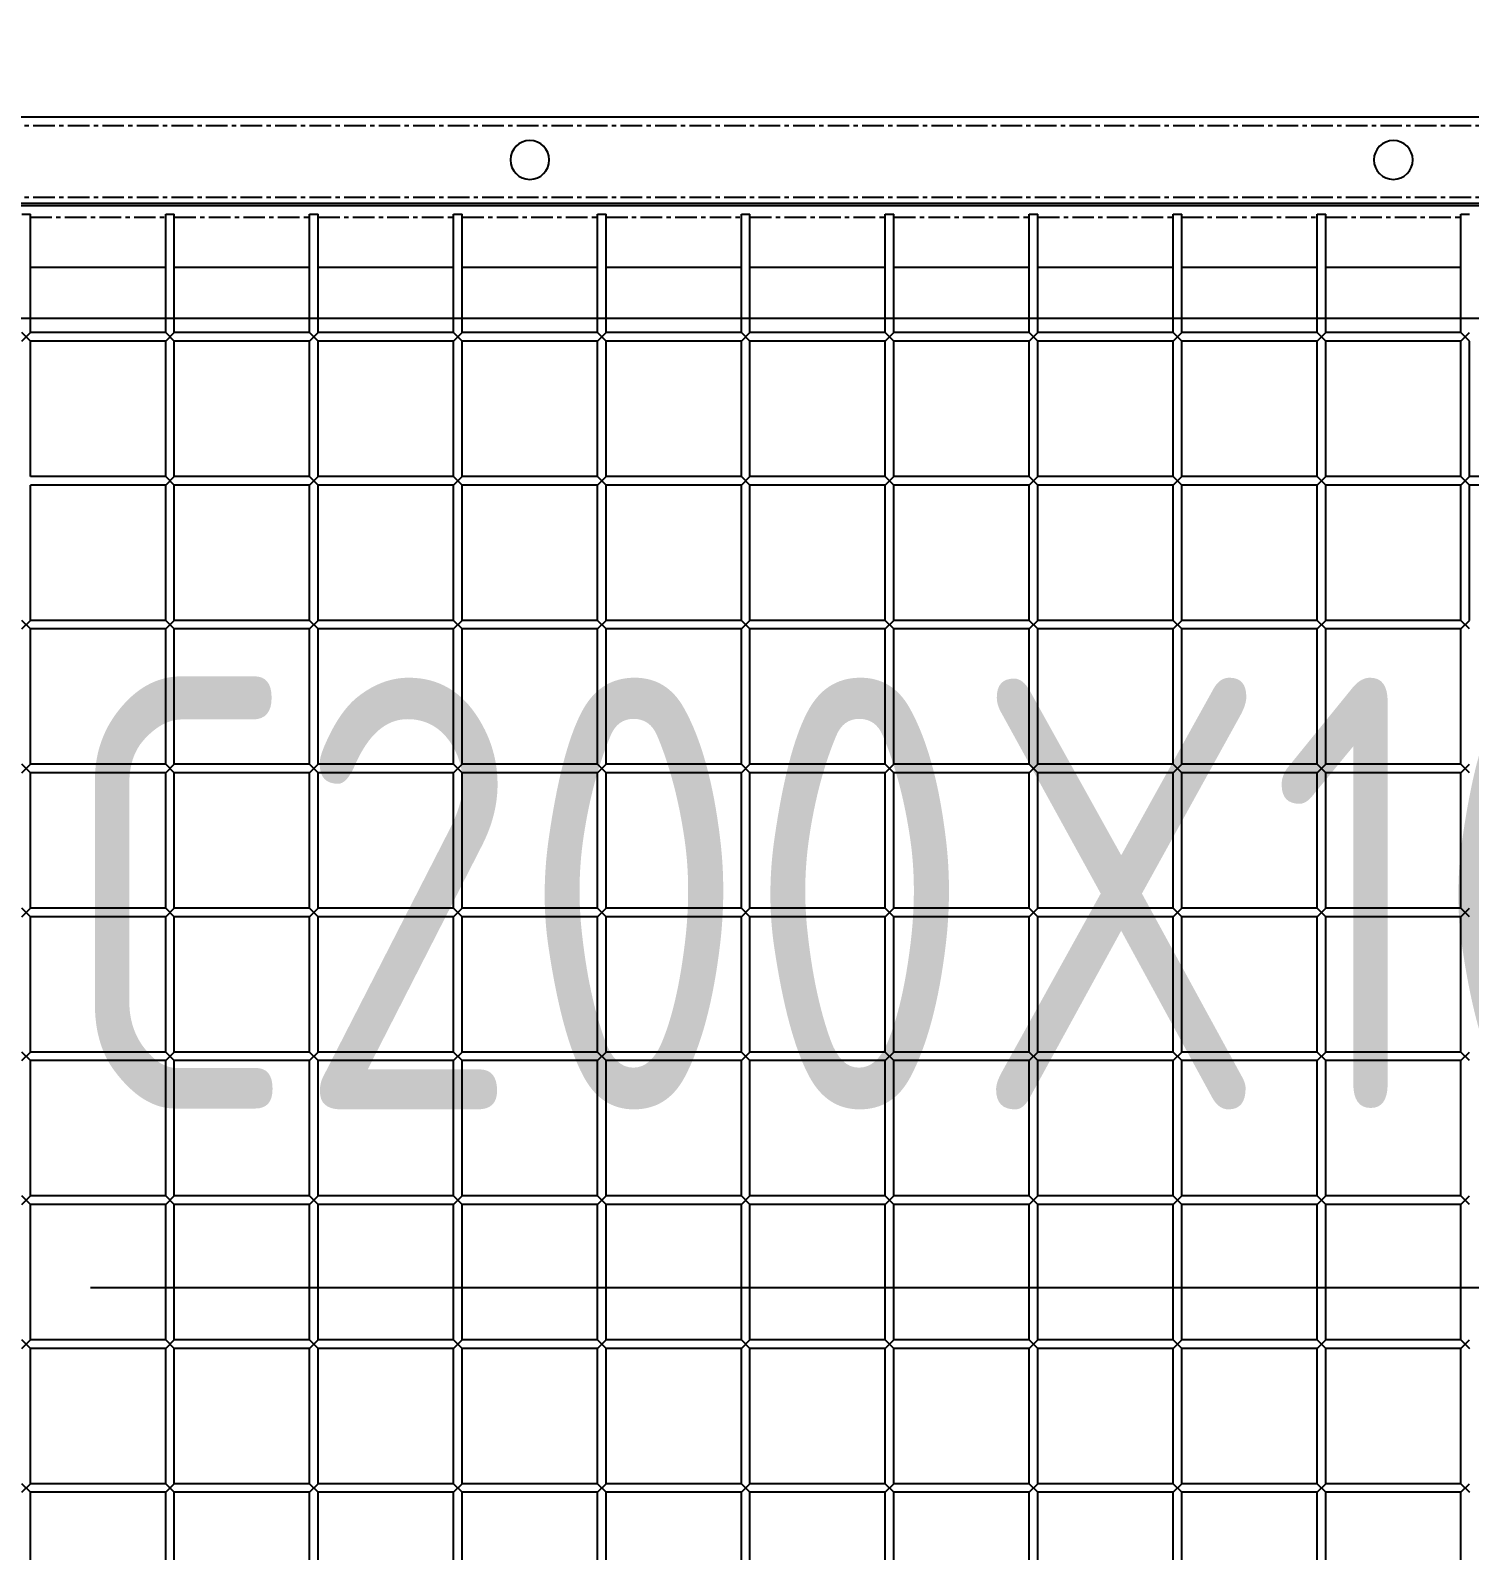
# Model space of a CAD drawing. Header units: millimetres. Extents: x -198529 to 244266, y -64 to 158464.
# Drawn here: x -172532 to -172032, y 95835 to 96363 of the extents above; entities that cross this region are included whole.
import ezdxf

# ---------------------------------------------------------------- set-up
doc = ezdxf.new("R2010")
doc.units = ezdxf.units.MM
doc.linetypes.add('CENTER', pattern=[12, 7.5, -1.5, 1.5, -1.5])
for name, color, linetype in [('0-DCC', 30, 'Continuous'), ('0-DCC-STRUC', 180, 'Continuous'), ('0-DCC-STRUC-T', 4, 'Continuous')]:
    doc.layers.add(name, color=color, linetype=linetype)
doc.styles.add('EDRI-COM', font='tssdeng.shx', dxfattribs={"width": 0.8, "bigfont": 'hztxt.shx'})

# ---------------------------------------------------------------- blocks, each defined once
blk = doc.blocks.new('DCC2850x1800(右)')
at = {"color": 0, "linetype": 'Continuous'}
for p, q in [((65614.5, -72678.48), (62966, -72678.48)), ((62966, -72709.38), (65613, -72709.38)), ((64842.5, -72712.38), (64839.5, -72712.38)), ((64842.5, -72753.48), (64842.5, -72712.38)), ((64889.5, -72753.48), (64889.5, -72712.38)), ((64892.5, -72712.38), (64889.5, -72712.38)), ((64892.5, -72753.48), (64892.5, -72712.38)), ((64939.5, -72753.48), (64939.5, -72712.38)), ((64942.5, -72712.38), (64939.5, -72712.38)), ((64942.5, -72753.48), (64942.5, -72712.38)), ((64989.5, -72753.48), (64989.5, -72712.38)), ((64992.5, -72712.38), (64989.5, -72712.38)), ((64992.5, -72753.48), (64992.5, -72712.38)), ((65039.5, -72753.48), (65039.5, -72712.38)), ((65042.5, -72712.38), (65039.5, -72712.38)), ((65042.5, -72753.48), (65042.5, -72712.38)), ((65089.5, -72753.48), (65089.5, -72712.38)), ((65092.5, -72712.38), (65089.5, -72712.38)), ((65092.5, -72753.48), (65092.5, -72712.38)), ((65139.5, -72753.48), (65139.5, -72712.38)), ((65142.5, -72712.38), (65139.5, -72712.38)), ((65142.5, -72753.48), (65142.5, -72712.38)), ((65189.5, -72753.48), (65189.5, -72712.38)), ((65192.5, -72712.38), (65189.5, -72712.38)), ((65192.5, -72753.48), (65192.5, -72712.38)), ((65239.5, -72753.48), (65239.5, -72712.38)), ((65242.5, -72712.38), (65239.5, -72712.38)), ((65242.5, -72753.48), (65242.5, -72712.38)), ((65289.5, -72753.48), (65289.5, -72712.38)), ((65292.5, -72712.38), (65289.5, -72712.38)), ((65292.5, -72753.48), (65292.5, -72712.38)), ((65339.5, -72753.48), (65339.5, -72712.38)), ((65342.5, -72712.38), (65339.5, -72712.38)), ((64842.5, -72730.88), (64889.5, -72730.88)), ((64892.5, -72730.88), (64939.5, -72730.88)), ((64942.5, -72730.88), (64989.5, -72730.88)), ((64992.5, -72730.88), (65039.5, -72730.88)), ((65042.5, -72730.88), (65089.5, -72730.88)), ((65092.5, -72730.88), (65139.5, -72730.88)), ((65142.5, -72730.88), (65189.5, -72730.88)), ((65192.5, -72730.88), (65239.5, -72730.88)), ((65242.5, -72730.88), (65289.5, -72730.88)), ((65292.5, -72730.88), (65339.5, -72730.88)), ((64842.5, -72756.48), (64839.5, -72753.48)), ((64839.5, -72756.48), (64842.5, -72753.48)), ((64842.5, -72753.48), (64889.5, -72753.48)), ((64892.5, -72756.48), (64889.5, -72753.48)), ((64889.5, -72756.48), (64892.5, -72753.48)), ((64892.5, -72753.48), (64939.5, -72753.48)), ((64942.5, -72756.48), (64939.5, -72753.48)), ((64939.5, -72756.48), (64942.5, -72753.48)), ((64942.5, -72753.48), (64989.5, -72753.48)), ((64992.5, -72756.48), (64989.5, -72753.48)), ((64989.5, -72756.48), (64992.5, -72753.48)), ((64992.5, -72753.48), (65039.5, -72753.48)), ((65042.5, -72756.48), (65039.5, -72753.48)), ((65039.5, -72756.48), (65042.5, -72753.48)), ((65042.5, -72753.48), (65089.5, -72753.48)), ((65092.5, -72756.48), (65089.5, -72753.48)), ((65089.5, -72756.48), (65092.5, -72753.48)), ((65092.5, -72753.48), (65139.5, -72753.48)), ((65142.5, -72756.48), (65139.5, -72753.48)), ((65139.5, -72756.48), (65142.5, -72753.48)), ((65142.5, -72753.48), (65189.5, -72753.48)), ((65192.5, -72756.48), (65189.5, -72753.48)), ((65189.5, -72756.48), (65192.5, -72753.48)), ((65192.5, -72753.48), (65239.5, -72753.48)), ((65242.5, -72756.48), (65239.5, -72753.48)), ((65239.5, -72756.48), (65242.5, -72753.48)), ((65242.5, -72753.48), (65289.5, -72753.48)), ((65292.5, -72756.48), (65289.5, -72753.48)), ((65289.5, -72756.48), (65292.5, -72753.48)), ((65292.5, -72753.48), (65339.5, -72753.48)), ((65342.5, -72756.48), (65339.5, -72753.48)), ((65339.5, -72756.48), (65342.5, -72753.48)), ((64839.5, -72803.48), (64839.5, -72756.48)), ((64842.5, -72756.48), (64889.5, -72756.48)), ((64842.5, -72803.48), (64842.5, -72756.48)), ((64889.5, -72803.48), (64889.5, -72756.48)), ((64892.5, -72756.48), (64939.5, -72756.48)), ((64892.5, -72803.48), (64892.5, -72756.48)), ((64939.5, -72803.48), (64939.5, -72756.48)), ((64942.5, -72756.48), (64989.5, -72756.48)), ((64942.5, -72803.48), (64942.5, -72756.48)), ((64989.5, -72803.48), (64989.5, -72756.48)), ((64992.5, -72756.48), (65039.5, -72756.48)), ((64992.5, -72803.48), (64992.5, -72756.48)), ((65039.5, -72803.48), (65039.5, -72756.48)), ((65042.5, -72756.48), (65089.5, -72756.48)), ((65042.5, -72803.48), (65042.5, -72756.48)), ((65089.5, -72803.48), (65089.5, -72756.48)), ((65092.5, -72756.48), (65139.5, -72756.48)), ((65092.5, -72803.48), (65092.5, -72756.48)), ((65139.5, -72803.48), (65139.5, -72756.48)), ((65142.5, -72756.48), (65189.5, -72756.48)), ((65142.5, -72803.48), (65142.5, -72756.48)), ((65189.5, -72803.48), (65189.5, -72756.48)), ((65192.5, -72756.48), (65239.5, -72756.48)), ((65192.5, -72803.48), (65192.5, -72756.48)), ((65239.5, -72803.48), (65239.5, -72756.48)), ((65242.5, -72756.48), (65289.5, -72756.48)), ((65242.5, -72803.48), (65242.5, -72756.48)), ((65289.5, -72803.48), (65289.5, -72756.48)), ((65292.5, -72756.48), (65339.5, -72756.48)), ((65292.5, -72803.48), (65292.5, -72756.48)), ((65339.5, -72803.48), (65339.5, -72756.48)), ((64792.5, -72803.48), (64839.5, -72803.48)), ((64792.5, -72806.48), (64839.5, -72806.48)), ((64842.5, -72806.48), (64839.5, -72803.48)), ((64842.5, -72803.48), (64839.5, -72806.48)), ((64839.5, -72853.48), (64839.5, -72806.48)), ((64842.5, -72803.48), (64889.5, -72803.48)), ((64842.5, -72853.48), (64842.5, -72806.48)), ((64842.5, -72806.48), (64889.5, -72806.48)), ((64892.5, -72806.48), (64889.5, -72803.48)), ((64892.5, -72803.48), (64889.5, -72806.48)), ((64889.5, -72853.48), (64889.5, -72806.48)), ((64892.5, -72803.48), (64939.5, -72803.48)), ((64892.5, -72853.48), (64892.5, -72806.48)), ((64892.5, -72806.48), (64939.5, -72806.48)), ((64942.5, -72806.48), (64939.5, -72803.48)), ((64942.5, -72803.48), (64939.5, -72806.48)), ((64939.5, -72853.48), (64939.5, -72806.48)), ((64942.5, -72803.48), (64989.5, -72803.48)), ((64942.5, -72853.48), (64942.5, -72806.48)), ((64942.5, -72806.48), (64989.5, -72806.48)), ((64992.5, -72806.48), (64989.5, -72803.48)), ((64992.5, -72803.48), (64989.5, -72806.48)), ((64989.5, -72853.48), (64989.5, -72806.48)), ((64992.5, -72803.48), (65039.5, -72803.48)), ((64992.5, -72853.48), (64992.5, -72806.48)), ((64992.5, -72806.48), (65039.5, -72806.48)), ((65042.5, -72806.48), (65039.5, -72803.48)), ((65042.5, -72803.48), (65039.5, -72806.48)), ((65039.5, -72853.48), (65039.5, -72806.48)), ((65042.5, -72803.48), (65089.5, -72803.48)), ((65042.5, -72853.48), (65042.5, -72806.48)), ((65042.5, -72806.48), (65089.5, -72806.48)), ((65092.5, -72806.48), (65089.5, -72803.48)), ((65092.5, -72803.48), (65089.5, -72806.48)), ((65089.5, -72853.48), (65089.5, -72806.48)), ((65092.5, -72803.48), (65139.5, -72803.48)), ((65092.5, -72853.48), (65092.5, -72806.48)), ((65092.5, -72806.48), (65139.5, -72806.48)), ((65142.5, -72806.48), (65139.5, -72803.48)), ((65142.5, -72803.48), (65139.5, -72806.48)), ((65139.5, -72853.48), (65139.5, -72806.48)), ((65142.5, -72803.48), (65189.5, -72803.48)), ((65142.5, -72853.48), (65142.5, -72806.48)), ((65142.5, -72806.48), (65189.5, -72806.48)), ((65192.5, -72806.48), (65189.5, -72803.48)), ((65192.5, -72803.48), (65189.5, -72806.48)), ((65189.5, -72853.48), (65189.5, -72806.48)), ((65192.5, -72803.48), (65239.5, -72803.48)), ((65192.5, -72853.48), (65192.5, -72806.48)), ((65192.5, -72806.48), (65239.5, -72806.48)), ((65242.5, -72806.48), (65239.5, -72803.48)), ((65242.5, -72803.48), (65239.5, -72806.48)), ((65239.5, -72853.48), (65239.5, -72806.48)), ((65242.5, -72803.48), (65289.5, -72803.48)), ((65242.5, -72853.48), (65242.5, -72806.48)), ((65242.5, -72806.48), (65289.5, -72806.48)), ((65292.5, -72806.48), (65289.5, -72803.48)), ((65292.5, -72803.48), (65289.5, -72806.48)), ((65289.5, -72853.48), (65289.5, -72806.48)), ((65292.5, -72803.48), (65339.5, -72803.48)), ((65292.5, -72853.48), (65292.5, -72806.48)), ((65292.5, -72806.48), (65339.5, -72806.48)), ((65339.5, -72853.48), (65339.5, -72806.48)), ((64842.5, -72856.48), (64839.5, -72853.48)), ((64839.5, -72856.48), (64842.5, -72853.48)), ((64842.5, -72853.48), (64889.5, -72853.48)), ((64892.5, -72856.48), (64889.5, -72853.48)), ((64889.5, -72856.48), (64892.5, -72853.48)), ((64892.5, -72853.48), (64939.5, -72853.48)), ((64942.5, -72856.48), (64939.5, -72853.48)), ((64939.5, -72856.48), (64942.5, -72853.48)), ((64942.5, -72853.48), (64989.5, -72853.48)), ((64992.5, -72856.48), (64989.5, -72853.48)), ((64989.5, -72856.48), (64992.5, -72853.48)), ((64992.5, -72853.48), (65039.5, -72853.48)), ((65042.5, -72856.48), (65039.5, -72853.48)), ((65039.5, -72856.48), (65042.5, -72853.48)), ((65042.5, -72853.48), (65089.5, -72853.48)), ((65092.5, -72856.48), (65089.5, -72853.48)), ((65089.5, -72856.48), (65092.5, -72853.48)), ((65092.5, -72853.48), (65139.5, -72853.48)), ((65142.5, -72856.48), (65139.5, -72853.48)), ((65139.5, -72856.48), (65142.5, -72853.48)), ((65142.5, -72853.48), (65189.5, -72853.48)), ((65192.5, -72856.48), (65189.5, -72853.48)), ((65189.5, -72856.48), (65192.5, -72853.48)), ((65192.5, -72853.48), (65239.5, -72853.48)), ((65242.5, -72856.48), (65239.5, -72853.48)), ((65239.5, -72856.48), (65242.5, -72853.48)), ((65242.5, -72853.48), (65289.5, -72853.48)), ((65292.5, -72856.48), (65289.5, -72853.48)), ((65289.5, -72856.48), (65292.5, -72853.48)), ((65292.5, -72853.48), (65339.5, -72853.48)), ((65342.5, -72856.48), (65339.5, -72853.48)), ((65339.5, -72856.48), (65342.5, -72853.48)), ((64842.5, -72903.48), (64842.5, -72856.48)), ((64842.5, -72856.48), (64889.5, -72856.48)), ((64889.5, -72903.48), (64889.5, -72856.48)), ((64892.5, -72903.48), (64892.5, -72856.48)), ((64892.5, -72856.48), (64939.5, -72856.48)), ((64939.5, -72903.48), (64939.5, -72856.48)), ((64942.5, -72903.48), (64942.5, -72856.48)), ((64942.5, -72856.48), (64989.5, -72856.48)), ((64989.5, -72903.48), (64989.5, -72856.48)), ((64992.5, -72903.48), (64992.5, -72856.48)), ((64992.5, -72856.48), (65039.5, -72856.48)), ((65039.5, -72903.48), (65039.5, -72856.48)), ((65042.5, -72903.48), (65042.5, -72856.48)), ((65042.5, -72856.48), (65089.5, -72856.48)), ((65089.5, -72903.48), (65089.5, -72856.48)), ((65092.5, -72903.48), (65092.5, -72856.48)), ((65092.5, -72856.48), (65139.5, -72856.48)), ((65139.5, -72903.48), (65139.5, -72856.48)), ((65142.5, -72903.48), (65142.5, -72856.48)), ((65142.5, -72856.48), (65189.5, -72856.48)), ((65189.5, -72903.48), (65189.5, -72856.48)), ((65192.5, -72903.48), (65192.5, -72856.48)), ((65192.5, -72856.48), (65239.5, -72856.48)), ((65239.5, -72903.48), (65239.5, -72856.48)), ((65242.5, -72903.48), (65242.5, -72856.48)), ((65242.5, -72856.48), (65289.5, -72856.48)), ((65289.5, -72903.48), (65289.5, -72856.48)), ((65292.5, -72903.48), (65292.5, -72856.48)), ((65292.5, -72856.48), (65339.5, -72856.48)), ((65339.5, -72903.48), (65339.5, -72856.48)), ((64842.5, -72906.48), (64839.5, -72903.48)), ((64839.5, -72906.48), (64842.5, -72903.48)), ((64842.5, -72903.48), (64889.5, -72903.48)), ((64892.5, -72906.48), (64889.5, -72903.48)), ((64889.5, -72906.48), (64892.5, -72903.48)), ((64892.5, -72903.48), (64939.5, -72903.48)), ((64942.5, -72906.48), (64939.5, -72903.48)), ((64939.5, -72906.48), (64942.5, -72903.48)), ((64942.5, -72903.48), (64989.5, -72903.48)), ((64992.5, -72906.48), (64989.5, -72903.48)), ((64989.5, -72906.48), (64992.5, -72903.48)), ((64992.5, -72903.48), (65039.5, -72903.48)), ((65042.5, -72906.48), (65039.5, -72903.48)), ((65039.5, -72906.48), (65042.5, -72903.48)), ((65042.5, -72903.48), (65089.5, -72903.48)), ((65092.5, -72906.48), (65089.5, -72903.48)), ((65089.5, -72906.48), (65092.5, -72903.48)), ((65092.5, -72903.48), (65139.5, -72903.48)), ((65142.5, -72906.48), (65139.5, -72903.48)), ((65139.5, -72906.48), (65142.5, -72903.48)), ((65142.5, -72903.48), (65189.5, -72903.48)), ((65192.5, -72906.48), (65189.5, -72903.48)), ((65189.5, -72906.48), (65192.5, -72903.48)), ((65192.5, -72903.48), (65239.5, -72903.48)), ((65242.5, -72906.48), (65239.5, -72903.48)), ((65239.5, -72906.48), (65242.5, -72903.48)), ((65242.5, -72903.48), (65289.5, -72903.48)), ((65292.5, -72906.48), (65289.5, -72903.48)), ((65289.5, -72906.48), (65292.5, -72903.48)), ((65292.5, -72903.48), (65339.5, -72903.48)), ((65342.5, -72906.48), (65339.5, -72903.48)), ((65339.5, -72906.48), (65342.5, -72903.48)), ((64842.5, -72953.48), (64842.5, -72906.48)), ((64842.5, -72906.48), (64889.5, -72906.48)), ((64889.5, -72953.48), (64889.5, -72906.48)), ((64892.5, -72953.48), (64892.5, -72906.48)), ((64892.5, -72906.48), (64939.5, -72906.48)), ((64939.5, -72953.48), (64939.5, -72906.48)), ((64942.5, -72953.48), (64942.5, -72906.48)), ((64942.5, -72906.48), (64989.5, -72906.48)), ((64989.5, -72953.48), (64989.5, -72906.48)), ((64992.5, -72953.48), (64992.5, -72906.48)), ((64992.5, -72906.48), (65039.5, -72906.48)), ((65039.5, -72953.48), (65039.5, -72906.48)), ((65042.5, -72953.48), (65042.5, -72906.48)), ((65042.5, -72906.48), (65089.5, -72906.48)), ((65089.5, -72953.48), (65089.5, -72906.48)), ((65092.5, -72953.48), (65092.5, -72906.48)), ((65092.5, -72906.48), (65139.5, -72906.48)), ((65139.5, -72953.48), (65139.5, -72906.48)), ((65142.5, -72953.48), (65142.5, -72906.48)), ((65142.5, -72906.48), (65189.5, -72906.48)), ((65189.5, -72953.48), (65189.5, -72906.48)), ((65192.5, -72953.48), (65192.5, -72906.48)), ((65192.5, -72906.48), (65239.5, -72906.48)), ((65239.5, -72953.48), (65239.5, -72906.48)), ((65242.5, -72953.48), (65242.5, -72906.48)), ((65242.5, -72906.48), (65289.5, -72906.48)), ((65289.5, -72953.48), (65289.5, -72906.48)), ((65292.5, -72953.48), (65292.5, -72906.48)), ((65292.5, -72906.48), (65339.5, -72906.48)), ((65339.5, -72953.48), (65339.5, -72906.48)), ((64842.5, -72956.48), (64839.5, -72953.48)), ((64839.5, -72956.48), (64842.5, -72953.48)), ((64842.5, -72953.48), (64889.5, -72953.48)), ((64842.5, -73003.48), (64842.5, -72956.48)), ((64842.5, -72956.48), (64889.5, -72956.48)), ((64892.5, -72956.48), (64889.5, -72953.48)), ((64889.5, -72956.48), (64892.5, -72953.48)), ((64889.5, -73003.48), (64889.5, -72956.48)), ((64892.5, -72953.48), (64939.5, -72953.48)), ((64892.5, -73003.48), (64892.5, -72956.48)), ((64892.5, -72956.48), (64939.5, -72956.48)), ((64942.5, -72956.48), (64939.5, -72953.48)), ((64939.5, -72956.48), (64942.5, -72953.48)), ((64939.5, -73003.48), (64939.5, -72956.48)), ((64942.5, -72953.48), (64989.5, -72953.48)), ((64942.5, -73003.48), (64942.5, -72956.48)), ((64942.5, -72956.48), (64989.5, -72956.48)), ((64992.5, -72956.48), (64989.5, -72953.48)), ((64989.5, -72956.48), (64992.5, -72953.48)), ((64989.5, -73003.48), (64989.5, -72956.48)), ((64992.5, -72953.48), (65039.5, -72953.48)), ((64992.5, -73003.48), (64992.5, -72956.48)), ((64992.5, -72956.48), (65039.5, -72956.48)), ((65042.5, -72956.48), (65039.5, -72953.48)), ((65039.5, -72956.48), (65042.5, -72953.48)), ((65039.5, -73003.48), (65039.5, -72956.48)), ((65042.5, -72953.48), (65089.5, -72953.48)), ((65042.5, -73003.48), (65042.5, -72956.48)), ((65042.5, -72956.48), (65089.5, -72956.48)), ((65092.5, -72956.48), (65089.5, -72953.48)), ((65089.5, -72956.48), (65092.5, -72953.48)), ((65089.5, -73003.48), (65089.5, -72956.48)), ((65092.5, -72953.48), (65139.5, -72953.48)), ((65092.5, -73003.48), (65092.5, -72956.48)), ((65092.5, -72956.48), (65139.5, -72956.48)), ((65142.5, -72956.48), (65139.5, -72953.48)), ((65139.5, -72956.48), (65142.5, -72953.48)), ((65139.5, -73003.48), (65139.5, -72956.48)), ((65142.5, -72953.48), (65189.5, -72953.48)), ((65142.5, -73003.48), (65142.5, -72956.48)), ((65142.5, -72956.48), (65189.5, -72956.48)), ((65192.5, -72956.48), (65189.5, -72953.48)), ((65189.5, -72956.48), (65192.5, -72953.48)), ((65189.5, -73003.48), (65189.5, -72956.48)), ((65192.5, -72953.48), (65239.5, -72953.48)), ((65192.5, -73003.48), (65192.5, -72956.48)), ((65192.5, -72956.48), (65239.5, -72956.48)), ((65242.5, -72956.48), (65239.5, -72953.48)), ((65239.5, -72956.48), (65242.5, -72953.48)), ((65239.5, -73003.48), (65239.5, -72956.48)), ((65242.5, -72953.48), (65289.5, -72953.48)), ((65242.5, -73003.48), (65242.5, -72956.48)), ((65242.5, -72956.48), (65289.5, -72956.48)), ((65292.5, -72956.48), (65289.5, -72953.48)), ((65289.5, -72956.48), (65292.5, -72953.48)), ((65289.5, -73003.48), (65289.5, -72956.48)), ((65292.5, -72953.48), (65339.5, -72953.48)), ((65292.5, -73003.48), (65292.5, -72956.48)), ((65292.5, -72956.48), (65339.5, -72956.48)), ((65342.5, -72956.48), (65339.5, -72953.48)), ((65339.5, -72956.48), (65342.5, -72953.48)), ((65339.5, -73003.48), (65339.5, -72956.48)), ((64842.5, -73006.48), (64839.5, -73003.48)), ((64839.5, -73006.48), (64842.5, -73003.48)), ((64842.5, -73003.48), (64889.5, -73003.48)), ((64892.5, -73006.48), (64889.5, -73003.48)), ((64889.5, -73006.48), (64892.5, -73003.48)), ((64892.5, -73003.48), (64939.5, -73003.48)), ((64942.5, -73006.48), (64939.5, -73003.48)), ((64939.5, -73006.48), (64942.5, -73003.48)), ((64942.5, -73003.48), (64989.5, -73003.48)), ((64992.5, -73006.48), (64989.5, -73003.48)), ((64989.5, -73006.48), (64992.5, -73003.48)), ((64992.5, -73003.48), (65039.5, -73003.48)), ((65042.5, -73006.48), (65039.5, -73003.48)), ((65039.5, -73006.48), (65042.5, -73003.48)), ((65042.5, -73003.48), (65089.5, -73003.48)), ((65092.5, -73006.48), (65089.5, -73003.48)), ((65089.5, -73006.48), (65092.5, -73003.48)), ((65092.5, -73003.48), (65139.5, -73003.48)), ((65142.5, -73006.48), (65139.5, -73003.48)), ((65139.5, -73006.48), (65142.5, -73003.48)), ((65142.5, -73003.48), (65189.5, -73003.48)), ((65192.5, -73006.48), (65189.5, -73003.48)), ((65189.5, -73006.48), (65192.5, -73003.48)), ((65192.5, -73003.48), (65239.5, -73003.48)), ((65242.5, -73006.48), (65239.5, -73003.48)), ((65239.5, -73006.48), (65242.5, -73003.48)), ((65242.5, -73003.48), (65289.5, -73003.48)), ((65292.5, -73006.48), (65289.5, -73003.48)), ((65289.5, -73006.48), (65292.5, -73003.48)), ((65292.5, -73003.48), (65339.5, -73003.48)), ((65342.5, -73006.48), (65339.5, -73003.48)), ((65339.5, -73006.48), (65342.5, -73003.48)), ((64842.5, -73053.48), (64842.5, -73006.48)), ((64842.5, -73006.48), (64889.5, -73006.48)), ((64889.5, -73053.48), (64889.5, -73006.48)), ((64892.5, -73053.48), (64892.5, -73006.48)), ((64892.5, -73006.48), (64939.5, -73006.48)), ((64939.5, -73053.48), (64939.5, -73006.48)), ((64942.5, -73053.48), (64942.5, -73006.48)), ((64942.5, -73006.48), (64989.5, -73006.48)), ((64989.5, -73053.48), (64989.5, -73006.48)), ((64992.5, -73053.48), (64992.5, -73006.48)), ((64992.5, -73006.48), (65039.5, -73006.48)), ((65039.5, -73053.48), (65039.5, -73006.48)), ((65042.5, -73053.48), (65042.5, -73006.48)), ((65042.5, -73006.48), (65089.5, -73006.48)), ((65089.5, -73053.48), (65089.5, -73006.48)), ((65092.5, -73053.48), (65092.5, -73006.48)), ((65092.5, -73006.48), (65139.5, -73006.48)), ((65139.5, -73053.48), (65139.5, -73006.48)), ((65142.5, -73053.48), (65142.5, -73006.48)), ((65142.5, -73006.48), (65189.5, -73006.48)), ((65189.5, -73053.48), (65189.5, -73006.48)), ((65192.5, -73053.48), (65192.5, -73006.48)), ((65192.5, -73006.48), (65239.5, -73006.48)), ((65239.5, -73053.48), (65239.5, -73006.48)), ((65242.5, -73053.48), (65242.5, -73006.48)), ((65242.5, -73006.48), (65289.5, -73006.48)), ((65289.5, -73053.48), (65289.5, -73006.48)), ((65292.5, -73053.48), (65292.5, -73006.48)), ((65292.5, -73006.48), (65339.5, -73006.48)), ((65339.5, -73053.48), (65339.5, -73006.48)), ((64842.5, -73056.48), (64839.5, -73053.48)), ((64839.5, -73056.48), (64842.5, -73053.48)), ((64842.5, -73053.48), (64889.5, -73053.48)), ((64842.5, -73103.48), (64842.5, -73056.48)), ((64842.5, -73056.48), (64889.5, -73056.48)), ((64892.5, -73056.48), (64889.5, -73053.48)), ((64889.5, -73056.48), (64892.5, -73053.48)), ((64889.5, -73103.48), (64889.5, -73056.48)), ((64892.5, -73053.48), (64939.5, -73053.48)), ((64892.5, -73103.48), (64892.5, -73056.48)), ((64892.5, -73056.48), (64939.5, -73056.48)), ((64942.5, -73056.48), (64939.5, -73053.48)), ((64939.5, -73056.48), (64942.5, -73053.48)), ((64939.5, -73103.48), (64939.5, -73056.48)), ((64942.5, -73053.48), (64989.5, -73053.48)), ((64942.5, -73103.48), (64942.5, -73056.48)), ((64942.5, -73056.48), (64989.5, -73056.48)), ((64992.5, -73056.48), (64989.5, -73053.48)), ((64989.5, -73056.48), (64992.5, -73053.48)), ((64989.5, -73103.48), (64989.5, -73056.48)), ((64992.5, -73053.48), (65039.5, -73053.48)), ((64992.5, -73103.48), (64992.5, -73056.48)), ((64992.5, -73056.48), (65039.5, -73056.48)), ((65042.5, -73056.48), (65039.5, -73053.48)), ((65039.5, -73056.48), (65042.5, -73053.48)), ((65039.5, -73103.48), (65039.5, -73056.48)), ((65042.5, -73053.48), (65089.5, -73053.48)), ((65042.5, -73103.48), (65042.5, -73056.48)), ((65042.5, -73056.48), (65089.5, -73056.48)), ((65092.5, -73056.48), (65089.5, -73053.48)), ((65089.5, -73056.48), (65092.5, -73053.48)), ((65089.5, -73103.48), (65089.5, -73056.48)), ((65092.5, -73053.48), (65139.5, -73053.48)), ((65092.5, -73103.48), (65092.5, -73056.48)), ((65092.5, -73056.48), (65139.5, -73056.48)), ((65142.5, -73056.48), (65139.5, -73053.48)), ((65139.5, -73056.48), (65142.5, -73053.48)), ((65139.5, -73103.48), (65139.5, -73056.48)), ((65142.5, -73053.48), (65189.5, -73053.48)), ((65142.5, -73103.48), (65142.5, -73056.48)), ((65142.5, -73056.48), (65189.5, -73056.48)), ((65192.5, -73056.48), (65189.5, -73053.48)), ((65189.5, -73056.48), (65192.5, -73053.48)), ((65189.5, -73103.48), (65189.5, -73056.48)), ((65192.5, -73053.48), (65239.5, -73053.48)), ((65192.5, -73103.48), (65192.5, -73056.48)), ((65192.5, -73056.48), (65239.5, -73056.48)), ((65242.5, -73056.48), (65239.5, -73053.48)), ((65239.5, -73056.48), (65242.5, -73053.48)), ((65239.5, -73103.48), (65239.5, -73056.48)), ((65242.5, -73053.48), (65289.5, -73053.48)), ((65242.5, -73103.48), (65242.5, -73056.48)), ((65242.5, -73056.48), (65289.5, -73056.48)), ((65292.5, -73056.48), (65289.5, -73053.48)), ((65289.5, -73056.48), (65292.5, -73053.48)), ((65289.5, -73103.48), (65289.5, -73056.48)), ((65292.5, -73053.48), (65339.5, -73053.48)), ((65292.5, -73103.48), (65292.5, -73056.48)), ((65292.5, -73056.48), (65339.5, -73056.48)), ((65342.5, -73056.48), (65339.5, -73053.48)), ((65339.5, -73056.48), (65342.5, -73053.48)), ((65339.5, -73103.48), (65339.5, -73056.48)), ((64842.5, -73106.48), (64839.5, -73103.48)), ((64842.5, -73103.48), (64839.5, -73106.48)), ((64842.5, -73103.48), (64889.5, -73103.48)), ((64892.5, -73106.48), (64889.5, -73103.48)), ((64889.5, -73106.48), (64892.5, -73103.48)), ((64892.5, -73103.48), (64939.5, -73103.48)), ((64942.5, -73106.48), (64939.5, -73103.48)), ((64939.5, -73106.48), (64942.5, -73103.48)), ((64942.5, -73103.48), (64989.5, -73103.48)), ((64992.5, -73106.48), (64989.5, -73103.48)), ((64989.5, -73106.48), (64992.5, -73103.48)), ((64992.5, -73103.48), (65039.5, -73103.48)), ((65042.5, -73106.48), (65039.5, -73103.48)), ((65039.5, -73106.48), (65042.5, -73103.48)), ((65042.5, -73103.48), (65089.5, -73103.48)), ((65092.5, -73106.48), (65089.5, -73103.48)), ((65089.5, -73106.48), (65092.5, -73103.48)), ((65092.5, -73103.48), (65139.5, -73103.48)), ((65142.5, -73106.48), (65139.5, -73103.48)), ((65139.5, -73106.48), (65142.5, -73103.48)), ((65142.5, -73103.48), (65189.5, -73103.48)), ((65192.5, -73106.48), (65189.5, -73103.48)), ((65189.5, -73106.48), (65192.5, -73103.48)), ((65192.5, -73103.48), (65239.5, -73103.48)), ((65242.5, -73106.48), (65239.5, -73103.48)), ((65239.5, -73106.48), (65242.5, -73103.48)), ((65242.5, -73103.48), (65289.5, -73103.48)), ((65292.5, -73106.48), (65289.5, -73103.48)), ((65289.5, -73106.48), (65292.5, -73103.48)), ((65292.5, -73103.48), (65339.5, -73103.48)), ((65342.5, -73106.48), (65339.5, -73103.48)), ((65339.5, -73106.48), (65342.5, -73103.48)), ((64842.5, -73153.48), (64842.5, -73106.48)), ((64842.5, -73106.48), (64889.5, -73106.48)), ((64889.5, -73153.48), (64889.5, -73106.48)), ((64892.5, -73153.48), (64892.5, -73106.48)), ((64892.5, -73106.48), (64939.5, -73106.48)), ((64939.5, -73153.48), (64939.5, -73106.48)), ((64942.5, -73153.48), (64942.5, -73106.48)), ((64942.5, -73106.48), (64989.5, -73106.48)), ((64989.5, -73153.48), (64989.5, -73106.48)), ((64992.5, -73153.48), (64992.5, -73106.48)), ((64992.5, -73106.48), (65039.5, -73106.48)), ((65039.5, -73153.48), (65039.5, -73106.48)), ((65042.5, -73153.48), (65042.5, -73106.48)), ((65042.5, -73106.48), (65089.5, -73106.48)), ((65089.5, -73153.48), (65089.5, -73106.48)), ((65092.5, -73153.48), (65092.5, -73106.48)), ((65092.5, -73106.48), (65139.5, -73106.48)), ((65139.5, -73153.48), (65139.5, -73106.48)), ((65142.5, -73153.48), (65142.5, -73106.48)), ((65142.5, -73106.48), (65189.5, -73106.48)), ((65189.5, -73153.48), (65189.5, -73106.48)), ((65192.5, -73153.48), (65192.5, -73106.48)), ((65192.5, -73106.48), (65239.5, -73106.48)), ((65239.5, -73153.48), (65239.5, -73106.48)), ((65242.5, -73153.48), (65242.5, -73106.48)), ((65242.5, -73106.48), (65289.5, -73106.48)), ((65289.5, -73153.48), (65289.5, -73106.48)), ((65292.5, -73153.48), (65292.5, -73106.48)), ((65292.5, -73106.48), (65339.5, -73106.48)), ((65339.5, -73153.48), (65339.5, -73106.48)), ((64842.5, -73156.48), (64839.5, -73153.48)), ((64842.5, -73153.48), (64839.5, -73156.48)), ((64842.5, -73153.48), (64889.5, -73153.48)), ((64842.5, -73203.48), (64842.5, -73156.48)), ((64842.5, -73156.48), (64889.5, -73156.48)), ((64892.5, -73156.48), (64889.5, -73153.48)), ((64892.5, -73153.48), (64889.5, -73156.48)), ((64889.5, -73203.48), (64889.5, -73156.48)), ((64892.5, -73153.48), (64939.5, -73153.48)), ((64892.5, -73203.48), (64892.5, -73156.48)), ((64892.5, -73156.48), (64939.5, -73156.48)), ((64942.5, -73156.48), (64939.5, -73153.48)), ((64939.5, -73156.48), (64942.5, -73153.48)), ((64939.5, -73203.48), (64939.5, -73156.48)), ((64942.5, -73153.48), (64989.5, -73153.48)), ((64942.5, -73203.48), (64942.5, -73156.48)), ((64942.5, -73156.48), (64989.5, -73156.48)), ((64992.5, -73156.48), (64989.5, -73153.48)), ((64989.5, -73156.48), (64992.5, -73153.48)), ((64989.5, -73203.48), (64989.5, -73156.48)), ((64992.5, -73153.48), (65039.5, -73153.48)), ((64992.5, -73203.48), (64992.5, -73156.48)), ((64992.5, -73156.48), (65039.5, -73156.48)), ((65042.5, -73156.48), (65039.5, -73153.48)), ((65039.5, -73156.48), (65042.5, -73153.48)), ((65039.5, -73203.48), (65039.5, -73156.48)), ((65042.5, -73153.48), (65089.5, -73153.48)), ((65042.5, -73203.48), (65042.5, -73156.48)), ((65042.5, -73156.48), (65089.5, -73156.48)), ((65092.5, -73156.48), (65089.5, -73153.48)), ((65089.5, -73156.48), (65092.5, -73153.48)), ((65089.5, -73203.48), (65089.5, -73156.48)), ((65092.5, -73153.48), (65139.5, -73153.48)), ((65092.5, -73203.48), (65092.5, -73156.48)), ((65092.5, -73156.48), (65139.5, -73156.48)), ((65142.5, -73156.48), (65139.5, -73153.48)), ((65139.5, -73156.48), (65142.5, -73153.48)), ((65139.5, -73203.48), (65139.5, -73156.48)), ((65142.5, -73153.48), (65189.5, -73153.48)), ((65142.5, -73203.48), (65142.5, -73156.48)), ((65142.5, -73156.48), (65189.5, -73156.48)), ((65192.5, -73156.48), (65189.5, -73153.48)), ((65189.5, -73156.48), (65192.5, -73153.48)), ((65189.5, -73203.48), (65189.5, -73156.48)), ((65192.5, -73153.48), (65239.5, -73153.48)), ((65192.5, -73203.48), (65192.5, -73156.48)), ((65192.5, -73156.48), (65239.5, -73156.48)), ((65242.5, -73156.48), (65239.5, -73153.48)), ((65239.5, -73156.48), (65242.5, -73153.48)), ((65239.5, -73203.48), (65239.5, -73156.48)), ((65242.5, -73153.48), (65289.5, -73153.48)), ((65242.5, -73203.48), (65242.5, -73156.48)), ((65242.5, -73156.48), (65289.5, -73156.48)), ((65292.5, -73156.48), (65289.5, -73153.48)), ((65289.5, -73156.48), (65292.5, -73153.48)), ((65289.5, -73203.48), (65289.5, -73156.48)), ((65292.5, -73153.48), (65339.5, -73153.48)), ((65292.5, -73203.48), (65292.5, -73156.48)), ((65292.5, -73156.48), (65339.5, -73156.48)), ((65342.5, -73156.48), (65339.5, -73153.48)), ((65339.5, -73156.48), (65342.5, -73153.48)), ((65339.5, -73203.48), (65339.5, -73156.48))]:
    blk.add_line(p, q, dxfattribs=at)
at = {"color": 0, "linetype": 'CENTER'}
for p, q in [((65614.5, -72681.48), (62966, -72681.48)), ((65614.5, -72706.38), (62966, -72706.38)), ((64889.5, -72713.38), (64842.5, -72713.38)), ((64939.5, -72713.38), (64892.5, -72713.38)), ((64989.5, -72713.38), (64942.5, -72713.38)), ((65039.5, -72713.38), (64992.5, -72713.38)), ((65089.5, -72713.38), (65042.5, -72713.38)), ((65139.5, -72713.38), (65092.5, -72713.38)), ((65189.5, -72713.38), (65142.5, -72713.38)), ((65239.5, -72713.38), (65192.5, -72713.38)), ((65289.5, -72713.38), (65242.5, -72713.38)), ((65339.5, -72713.38), (65292.5, -72713.38))]:
    blk.add_line(p, q, dxfattribs=at)
at = {"color": 0, "linetype": 'Continuous'}
for centre in [(64866, -72693.48), (65166, -72693.48)]:
    blk.add_circle(centre, 6.75, dxfattribs=at)

msp = doc.modelspace()

# ---------------------------------------------------------------- linework, layer by layer
at = {"layer": '0-DCC-STRUC'}
for points in [[(-173020.77, 96263.01), (-170145.77, 96263.01), (-170145.77, 96463.01), (-173020.77, 96463.01)], [(-173020.77, 96303.01), (-170145.77, 96303.01), (-170145.77, 96423.01), (-173020.77, 96423.01)]]:
    msp.add_lwpolyline(points, close=True, dxfattribs=at)
at = {"layer": '0-DCC-STRUC-T'}
msp.add_line((-172511.43, 95926.16), (-171108.68, 95926.16), dxfattribs=at)

# ---------------------------------------------------------------- block references
at = {"layer": '0-DCC', "xscale": -1}
msp.add_blockref('DCC2850x1800(右)', (-107192.77, 169011.49), dxfattribs=at)

# ---------------------------------------------------------------- texts
at = {"layer": '0-DCC-STRUC-T', "style": 'EDRI-COM', "width": 0.8}
msp.add_text('C200X100X35X3.0', height=150, dxfattribs=at).set_placement((-172522.14, 95988.08))

doc.saveas('drawing.dxf')
